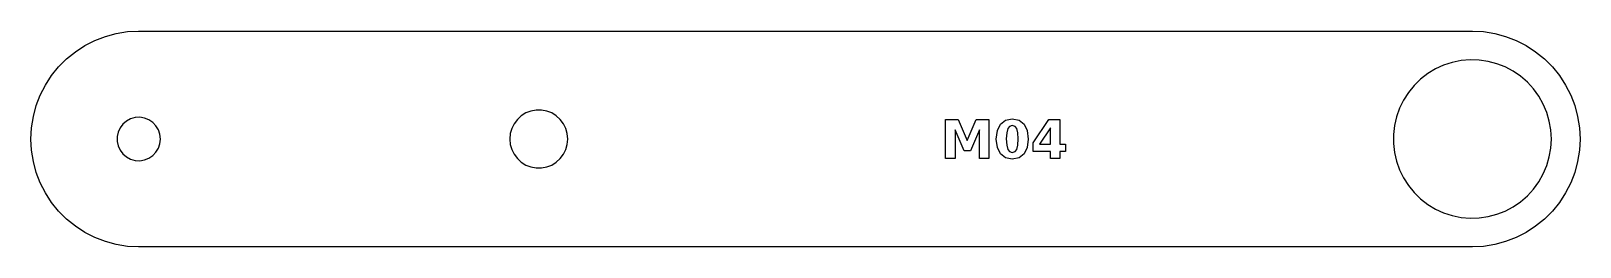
# Model space of a CAD drawing. Header units: millimetres. Extents: x -38 to 78, y 75 to 91.
import ezdxf

# ---------------------------------------------------------------- set-up
doc = ezdxf.new("R2010")
doc.units = ezdxf.units.MM
doc.layers.add('CUT', color=1, linetype='Continuous')
doc.layers.add('ENGRAVE', color=5, linetype='Continuous')

msp = doc.modelspace()

# ---------------------------------------------------------------- linework, layer by layer
at = {"layer": 'CUT'}
for points in [[(-32.4953, 75.3201), (-33.2844, 75.623), (-34.0376, 76.0068), (-34.7464, 76.4671), (-35.4033, 76.999), (-36.001, 77.5967), (-36.5329, 78.2536), (-36.9932, 78.9624), (-37.377, 79.7156), (-37.6799, 80.5047), (-37.8986, 81.3211), (-38.0309, 82.1559), (-38.0751, 83), (-38.0309, 83.8441), (-37.8986, 84.6789), (-37.6799, 85.4953), (-37.377, 86.2844), (-36.9932, 87.0376), (-36.5329, 87.7464), (-36.001, 88.4033), (-35.4033, 89.001), (-34.7464, 89.5329), (-34.0376, 89.9932), (-33.2844, 90.377), (-32.4953, 90.6799), (-31.6789, 90.8986), (-30.8441, 91.0309), (-30.002, 91.075), (70.002, 91.075), (70.8441, 91.0309), (71.6789, 90.8986), (72.4953, 90.6799), (73.2844, 90.377), (74.0376, 89.9932), (74.7464, 89.5329), (75.4033, 89.001), (76.001, 88.4033), (76.5329, 87.7464), (76.9932, 87.0376), (77.377, 86.2844), (77.6799, 85.4953), (77.8986, 84.6789), (78.0309, 83.8441), (78.0751, 83), (78.0309, 82.1559), (77.8986, 81.3211), (77.6799, 80.5047), (77.377, 79.7156), (76.9932, 78.9624), (76.5329, 78.2536), (76.001, 77.5967), (75.4033, 76.999), (74.7464, 76.4671), (74.0376, 76.0068), (73.2844, 75.623), (72.4953, 75.3201), (71.6789, 75.1014), (70.8441, 74.9691), (70.002, 74.925), (-30.002, 74.925), (-30.8441, 74.9691), (-31.6789, 75.1014)], [(75.5803, 84.9911), (75.317, 85.6142), (74.9843, 86.2032), (74.5867, 86.7505), (74.1293, 87.2489), (73.618, 87.6919), (73.0596, 88.0738), (72.4613, 88.3895), (71.8309, 88.6349), (71.1766, 88.8069), (70.507, 88.9031), (69.8308, 88.9225), (69.1568, 88.8646), (68.4938, 88.7302), (67.8504, 88.5212), (67.2351, 88.2402), (66.6557, 87.8908), (66.12, 87.4777), (65.6349, 87.0063), (65.2067, 86.4826), (64.8409, 85.9135), (64.5425, 85.3064), (64.3151, 84.6692), (64.1619, 84.0103), (64.0848, 83.3382), (64.0848, 82.6618), (64.1619, 81.9897), (64.3151, 81.3308), (64.5425, 80.6936), (64.8409, 80.0865), (65.2067, 79.5174), (65.6349, 78.9937), (66.12, 78.5223), (66.6557, 78.1092), (67.2351, 77.7598), (67.8504, 77.4788), (68.4938, 77.2698), (69.1568, 77.1354), (69.8308, 77.0775), (70.507, 77.0969), (71.1766, 77.1931), (71.8309, 77.3651), (72.4613, 77.6105), (73.0596, 77.9262), (73.618, 78.3081), (74.1293, 78.7511), (74.5867, 79.2495), (74.9843, 79.7968), (75.317, 80.3858), (75.5803, 81.0089), (75.7709, 81.658), (75.8863, 82.3246), (75.9249, 83), (75.8863, 83.6754), (75.7709, 84.342)], [(2.0278, 83.7856), (1.8489, 84.1448), (1.6071, 84.4651), (1.3105, 84.7354), (0.9693, 84.9467), (0.5951, 85.0917), (0.2007, 85.1654), (-0.2007, 85.1654), (-0.5951, 85.0917), (-0.9693, 84.9467), (-1.3105, 84.7354), (-1.6071, 84.4651), (-1.8489, 84.1448), (-2.0278, 83.7856), (-2.1377, 83.3996), (-2.1747, 83), (-2.1377, 82.6004), (-2.0278, 82.2144), (-1.8489, 81.8552), (-1.6071, 81.5349), (-1.3105, 81.2646), (-0.9693, 81.0533), (-0.5951, 80.9083), (-0.2007, 80.8346), (0.2007, 80.8346), (0.5951, 80.9083), (0.9693, 81.0533), (1.3105, 81.2646), (1.6071, 81.5349), (1.8489, 81.8552), (2.0278, 82.2144), (2.1377, 82.6004), (2.1747, 83), (2.1377, 83.3996)], [(-28.4134, 83.3492), (-28.5256, 83.6821), (-28.7067, 83.9831), (-28.9483, 84.2382), (-29.239, 84.4353), (-29.5654, 84.5653), (-29.912, 84.6222), (-30.2628, 84.6032), (-30.6013, 84.5092), (-30.9117, 84.3446), (-31.1794, 84.1172), (-31.392, 83.8375), (-31.5395, 83.5187), (-31.615, 83.1756), (-31.615, 82.8244), (-31.5395, 82.4813), (-31.392, 82.1625), (-31.1794, 81.8828), (-30.9117, 81.6554), (-30.6013, 81.4908), (-30.2628, 81.3968), (-29.912, 81.3778), (-29.5654, 81.4347), (-29.239, 81.5647), (-28.9483, 81.7618), (-28.7067, 82.0169), (-28.5256, 82.3179), (-28.4134, 82.6508), (-28.3754, 83)]]:
    msp.add_lwpolyline(points, close=True, dxfattribs=at)
at = {"layer": 'ENGRAVE'}
for points in [[(32.7909, 84.4603), (33.7459, 84.4603), (33.7459, 81.5441), (33.0353, 81.5441), (33.0353, 83.6772), (32.3634, 82.1047), (31.8866, 82.1047), (31.2147, 83.6772), (31.2147, 81.5441), (30.5022, 81.5441), (30.5022, 84.4603), (31.4591, 84.4603), (32.1228, 82.8997)], [(36.3947, 81.8809), (36.0167, 81.5856), (35.5078, 81.4872), (34.9975, 81.5856), (34.6191, 81.8809), (34.3847, 82.3573), (34.3066, 82.9991), (34.3847, 83.6425), (34.6191, 84.1191), (34.9975, 84.4144), (35.5078, 84.5128), (36.0167, 84.4144), (36.3947, 84.1191), (36.6291, 83.6425), (36.7072, 82.9991), (36.6291, 82.3573)], [(35.8528, 83.7753), (35.7153, 83.9431), (35.5078, 83.9991), (35.3005, 83.9431), (35.1622, 83.7753), (35.0844, 83.4712), (35.0584, 83.0053), (35.0844, 82.5337), (35.1622, 82.2253), (35.3005, 82.0556), (35.5078, 81.9991), (35.7141, 82.0556), (35.8516, 82.2253), (35.9294, 82.5337), (35.9553, 83.0053), (35.9297, 83.4712)], [(39.0822, 82.6203), (39.4978, 82.6203), (39.4978, 82.0753), (39.0822, 82.0753), (39.0822, 81.5441), (38.3709, 81.5441), (38.3709, 82.0753), (37.0784, 82.0753), (37.0784, 82.7197), (38.2459, 84.4603), (39.0822, 84.4603)], [(37.5472, 82.6203), (38.3709, 82.6203), (38.3709, 83.8409)]]:
    msp.add_lwpolyline(points, close=True, dxfattribs=at)

doc.saveas('drawing.dxf')
